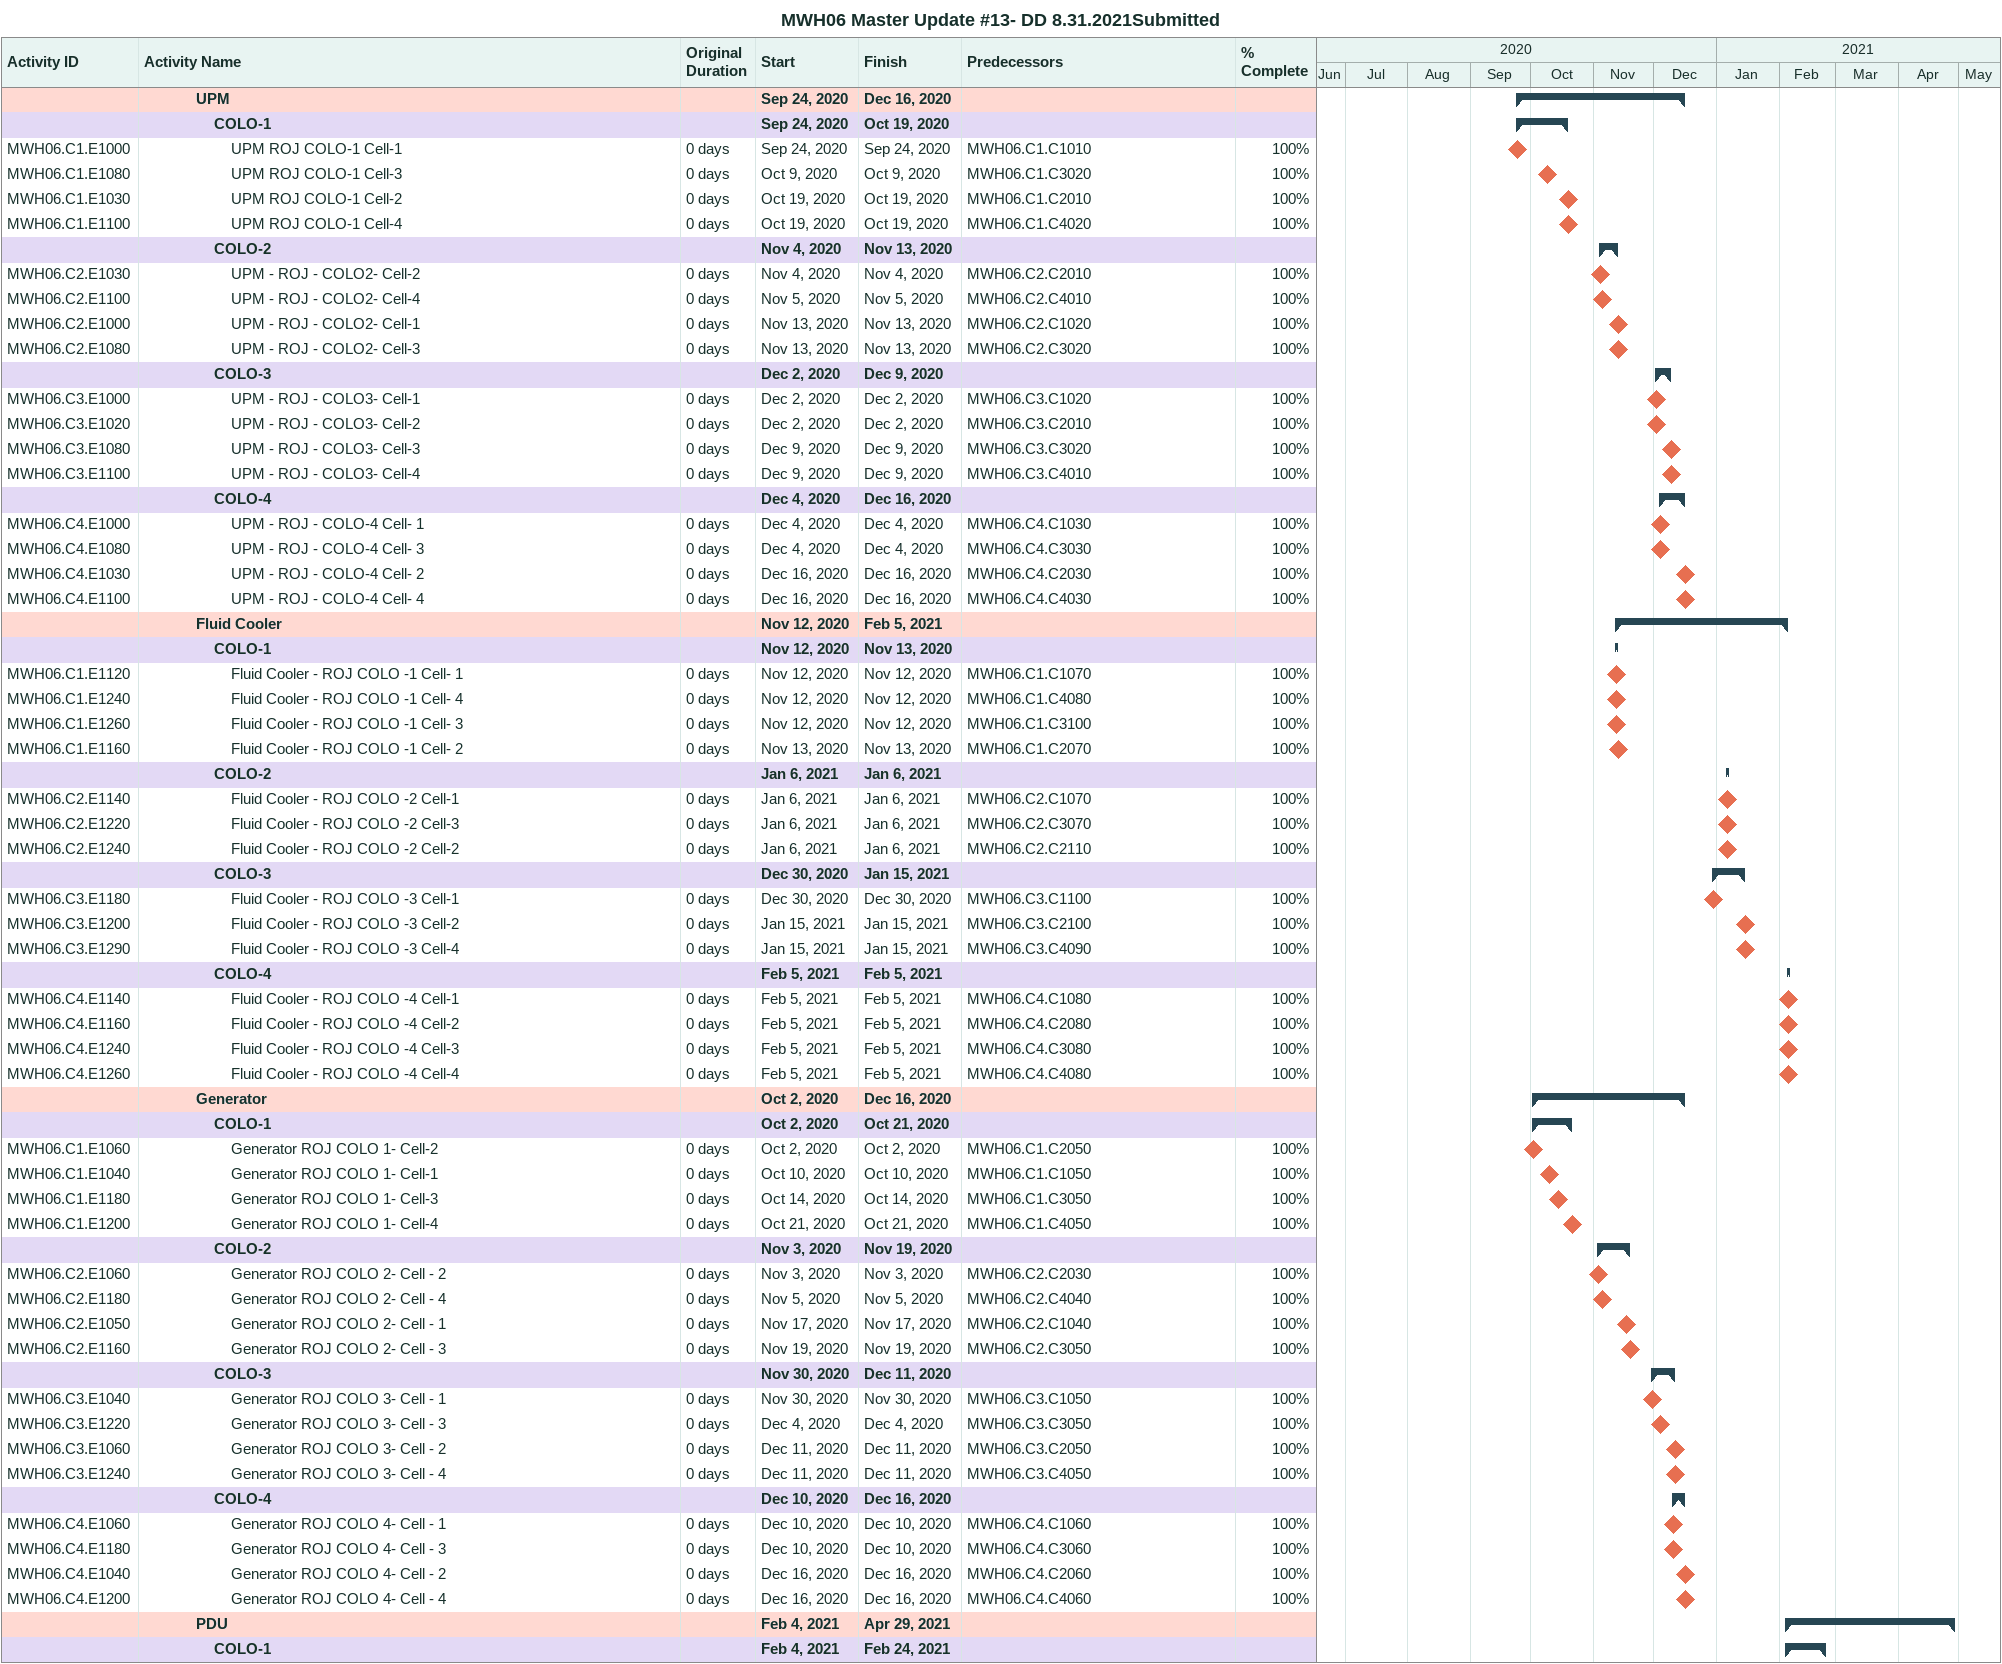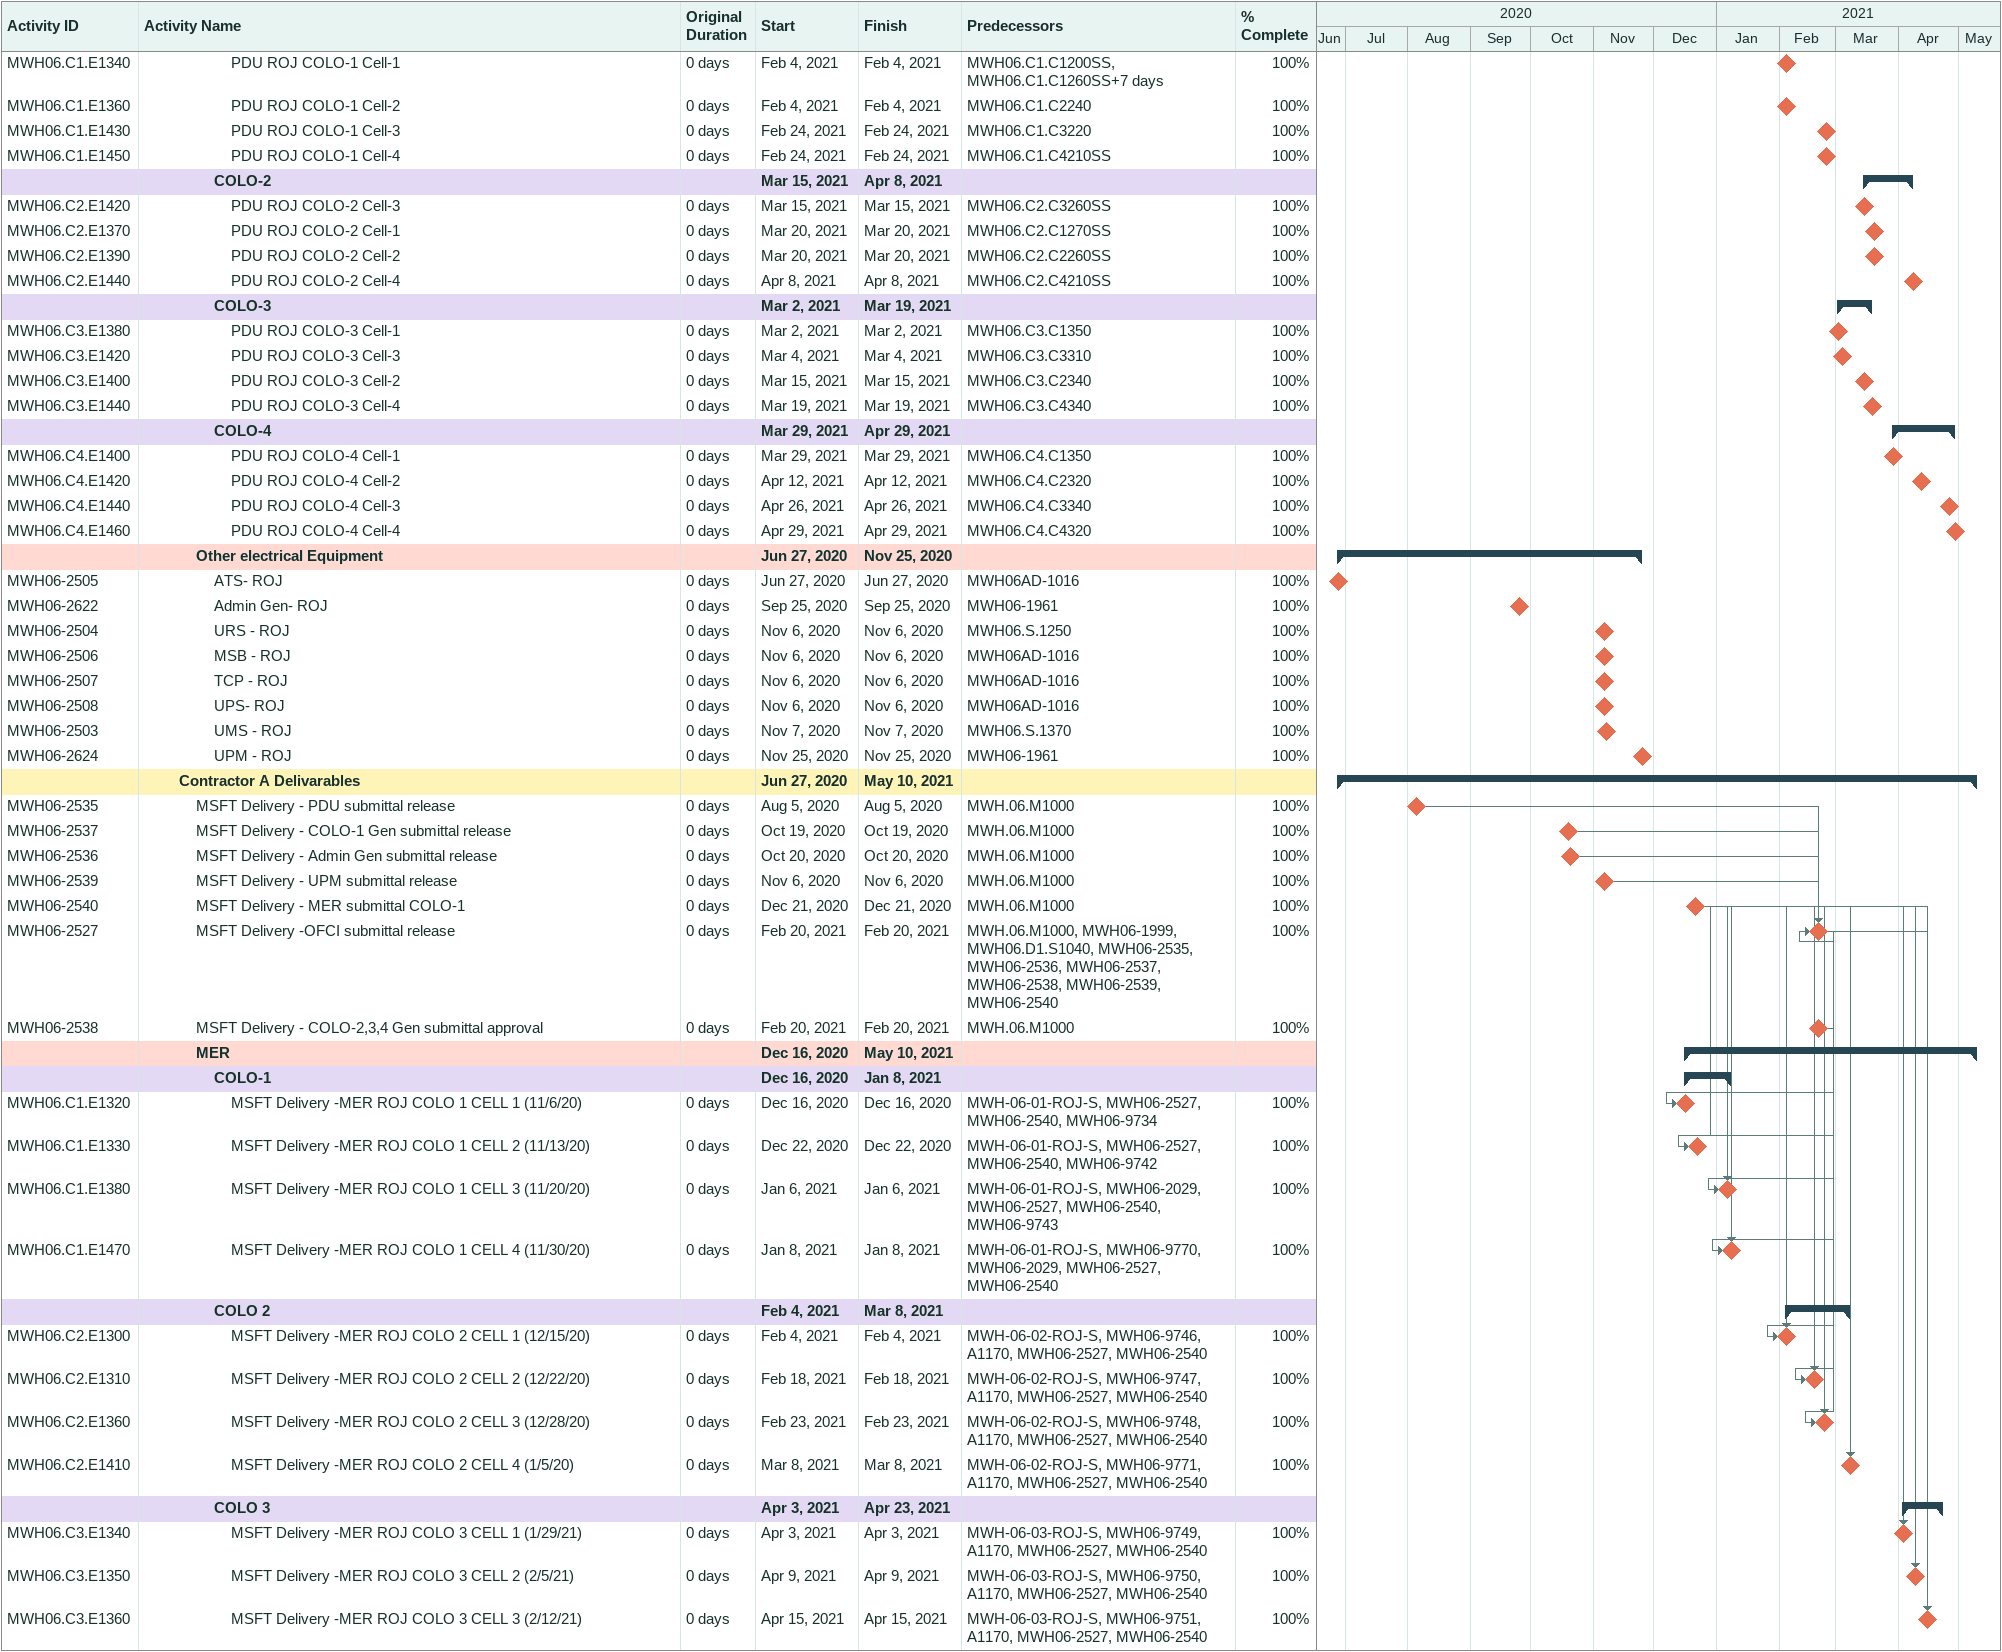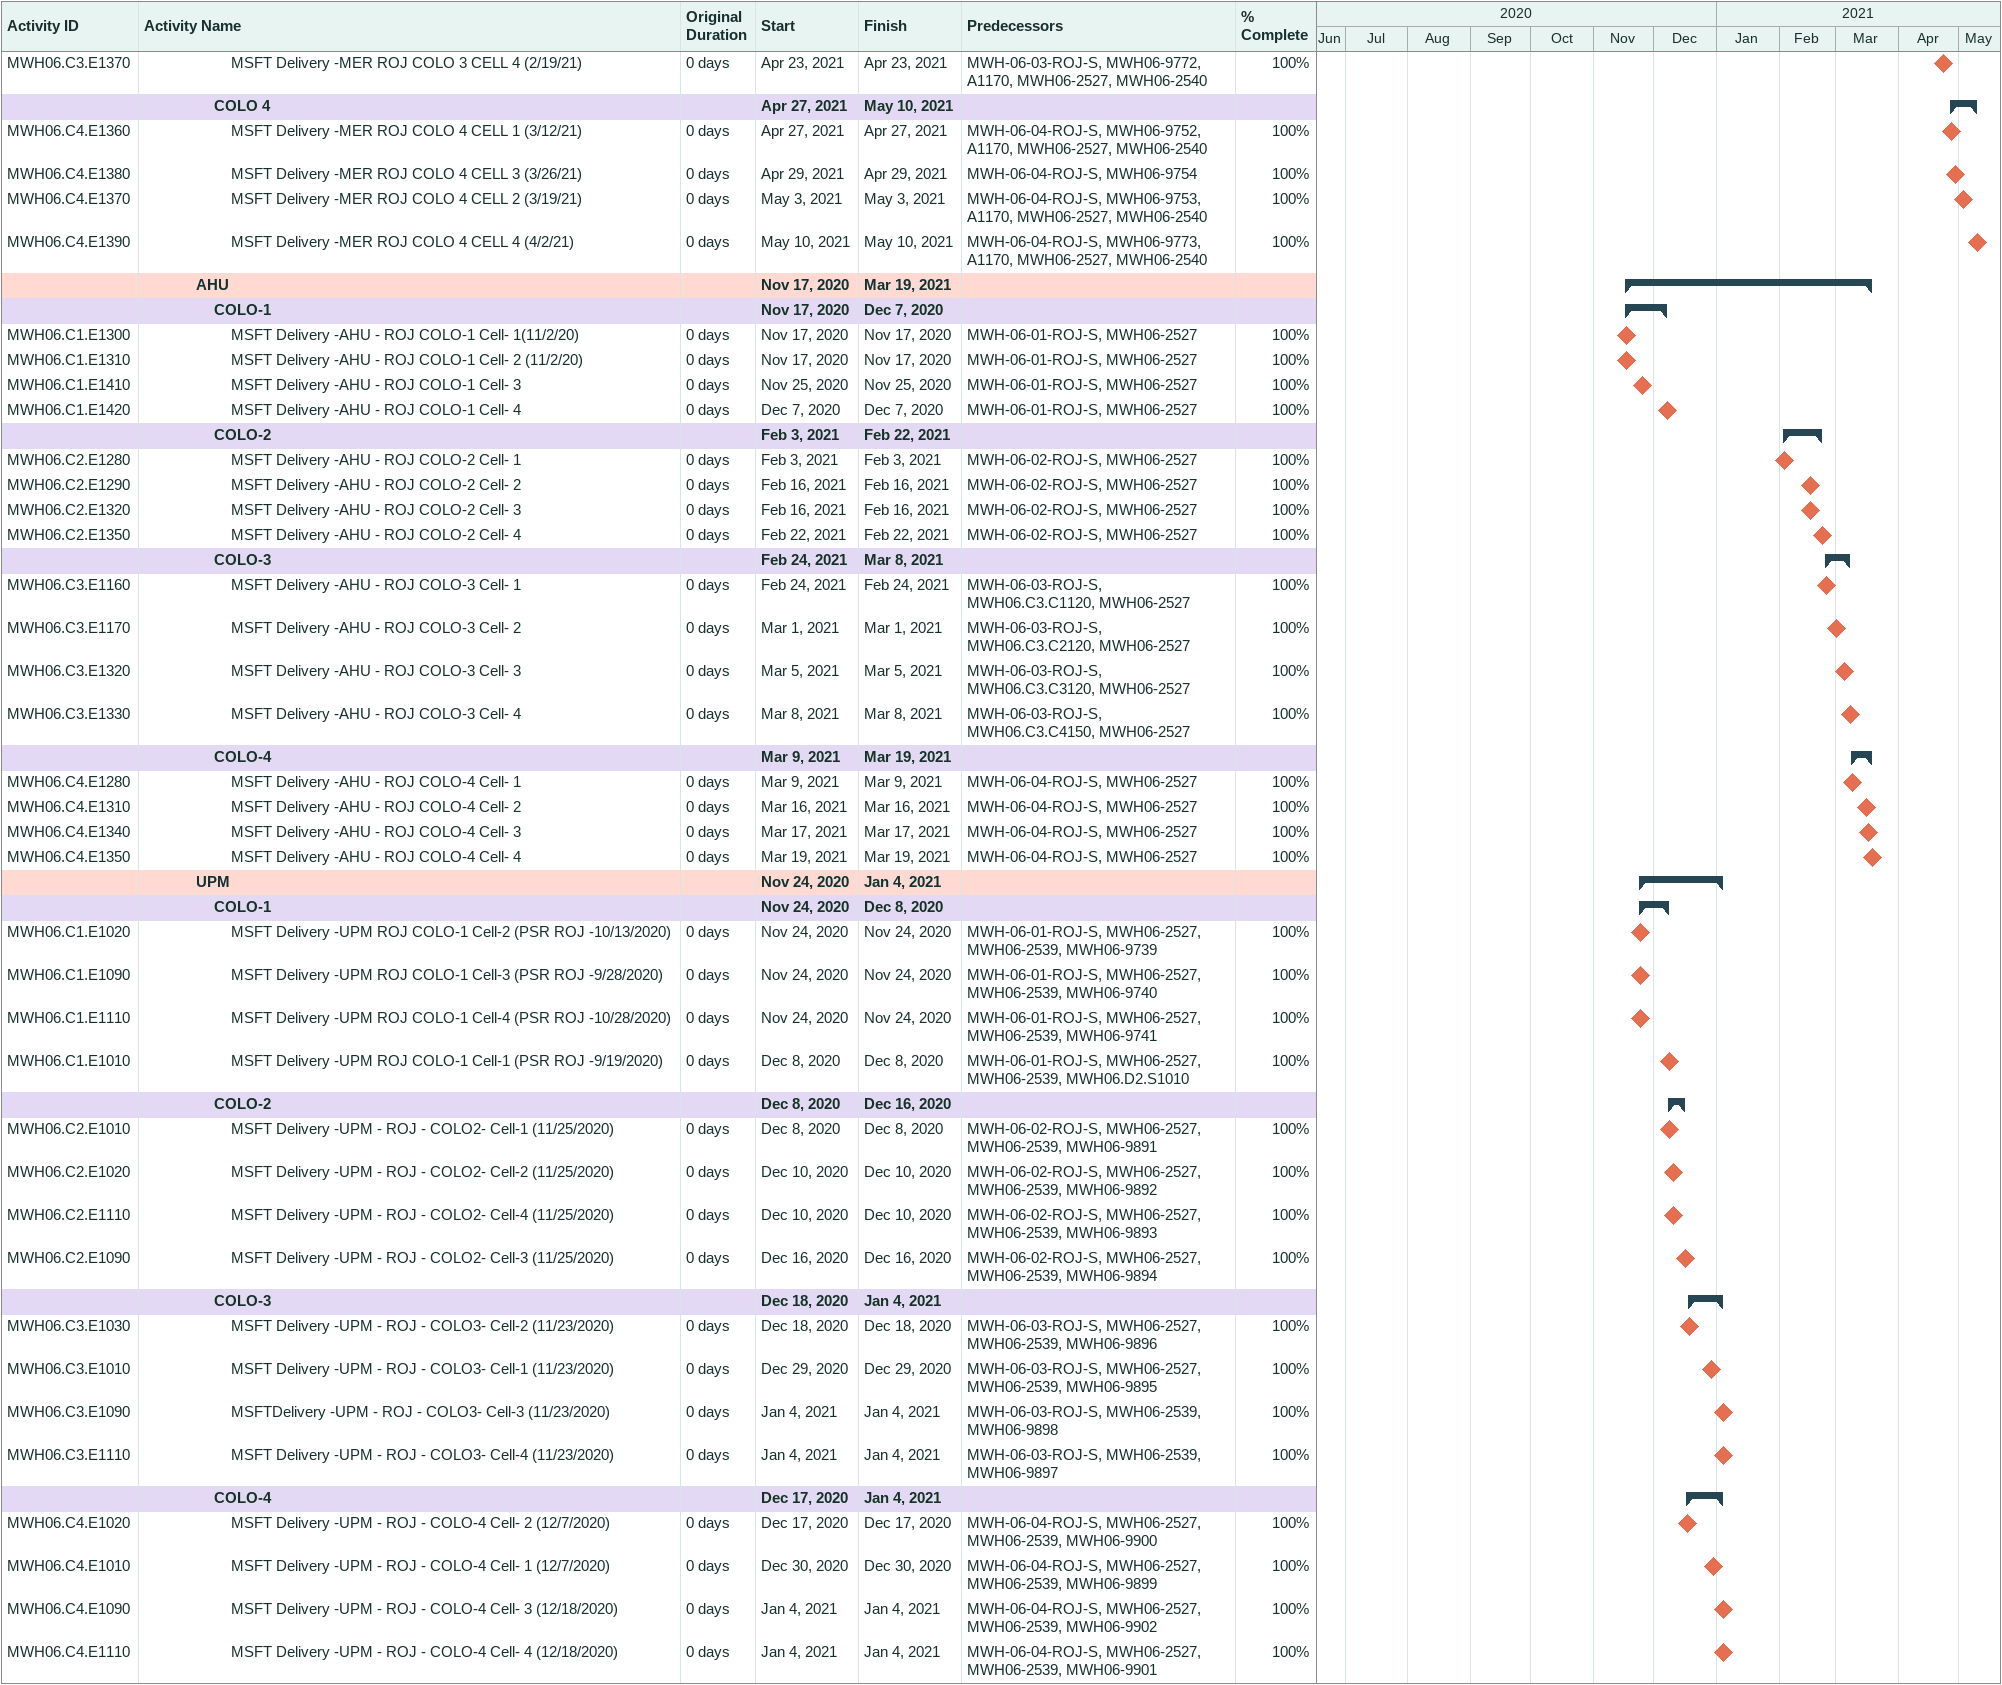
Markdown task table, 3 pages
MWH06 Master Update #13- DD 8.31.2021Submitted

| ID | Level | Task | Original duration | Start | Finish | Predecessors | % complete |
|---|---|---|---|---|---|---|---|
|  | 4 | **UPM** |  | 2020-09-24 | 2020-12-16 |  |  |
|  | 5 | **COLO-1** |  | 2020-09-24 | 2020-10-19 |  |  |
| MWH06.C1.E1000 | 6 | UPM ROJ COLO-1 Cell-1 | 0d | 2020-09-24 | 2020-09-24 | MWH06.C1.C1010 | 100 |
| MWH06.C1.E1080 | 6 | UPM ROJ COLO-1 Cell-3 | 0d | 2020-10-09 | 2020-10-09 | MWH06.C1.C3020 | 100 |
| MWH06.C1.E1030 | 6 | UPM ROJ COLO-1 Cell-2 | 0d | 2020-10-19 | 2020-10-19 | MWH06.C1.C2010 | 100 |
| MWH06.C1.E1100 | 6 | UPM ROJ COLO-1 Cell-4 | 0d | 2020-10-19 | 2020-10-19 | MWH06.C1.C4020 | 100 |
|  | 5 | **COLO-2** |  | 2020-11-04 | 2020-11-13 |  |  |
| MWH06.C2.E1030 | 6 | UPM - ROJ - COLO2- Cell-2 | 0d | 2020-11-04 | 2020-11-04 | MWH06.C2.C2010 | 100 |
| MWH06.C2.E1100 | 6 | UPM - ROJ - COLO2- Cell-4 | 0d | 2020-11-05 | 2020-11-05 | MWH06.C2.C4010 | 100 |
| MWH06.C2.E1000 | 6 | UPM - ROJ - COLO2- Cell-1 | 0d | 2020-11-13 | 2020-11-13 | MWH06.C2.C1020 | 100 |
| MWH06.C2.E1080 | 6 | UPM - ROJ - COLO2- Cell-3 | 0d | 2020-11-13 | 2020-11-13 | MWH06.C2.C3020 | 100 |
|  | 5 | **COLO-3** |  | 2020-12-02 | 2020-12-09 |  |  |
| MWH06.C3.E1000 | 6 | UPM - ROJ - COLO3- Cell-1 | 0d | 2020-12-02 | 2020-12-02 | MWH06.C3.C1020 | 100 |
| MWH06.C3.E1020 | 6 | UPM - ROJ - COLO3- Cell-2 | 0d | 2020-12-02 | 2020-12-02 | MWH06.C3.C2010 | 100 |
| MWH06.C3.E1080 | 6 | UPM - ROJ - COLO3- Cell-3 | 0d | 2020-12-09 | 2020-12-09 | MWH06.C3.C3020 | 100 |
| MWH06.C3.E1100 | 6 | UPM - ROJ - COLO3- Cell-4 | 0d | 2020-12-09 | 2020-12-09 | MWH06.C3.C4010 | 100 |
|  | 5 | **COLO-4** |  | 2020-12-04 | 2020-12-16 |  |  |
| MWH06.C4.E1000 | 6 | UPM - ROJ - COLO-4 Cell- 1 | 0d | 2020-12-04 | 2020-12-04 | MWH06.C4.C1030 | 100 |
| MWH06.C4.E1080 | 6 | UPM - ROJ - COLO-4 Cell- 3 | 0d | 2020-12-04 | 2020-12-04 | MWH06.C4.C3030 | 100 |
| MWH06.C4.E1030 | 6 | UPM - ROJ - COLO-4 Cell- 2 | 0d | 2020-12-16 | 2020-12-16 | MWH06.C4.C2030 | 100 |
| MWH06.C4.E1100 | 6 | UPM - ROJ - COLO-4 Cell- 4 | 0d | 2020-12-16 | 2020-12-16 | MWH06.C4.C4030 | 100 |
|  | 4 | **Fluid Cooler** |  | 2020-11-12 | 2021-02-05 |  |  |
|  | 5 | **COLO-1** |  | 2020-11-12 | 2020-11-13 |  |  |
| MWH06.C1.E1120 | 6 | Fluid Cooler - ROJ COLO -1 Cell- 1 | 0d | 2020-11-12 | 2020-11-12 | MWH06.C1.C1070 | 100 |
| MWH06.C1.E1240 | 6 | Fluid Cooler - ROJ COLO -1 Cell- 4 | 0d | 2020-11-12 | 2020-11-12 | MWH06.C1.C4080 | 100 |
| MWH06.C1.E1260 | 6 | Fluid Cooler - ROJ COLO -1 Cell- 3 | 0d | 2020-11-12 | 2020-11-12 | MWH06.C1.C3100 | 100 |
| MWH06.C1.E1160 | 6 | Fluid Cooler - ROJ COLO -1 Cell- 2 | 0d | 2020-11-13 | 2020-11-13 | MWH06.C1.C2070 | 100 |
|  | 5 | **COLO-2** |  | 2021-01-06 | 2021-01-06 |  |  |
| MWH06.C2.E1140 | 6 | Fluid Cooler - ROJ COLO -2 Cell-1 | 0d | 2021-01-06 | 2021-01-06 | MWH06.C2.C1070 | 100 |
| MWH06.C2.E1220 | 6 | Fluid Cooler - ROJ COLO -2 Cell-3 | 0d | 2021-01-06 | 2021-01-06 | MWH06.C2.C3070 | 100 |
| MWH06.C2.E1240 | 6 | Fluid Cooler - ROJ COLO -2 Cell-2 | 0d | 2021-01-06 | 2021-01-06 | MWH06.C2.C2110 | 100 |
|  | 5 | **COLO-3** |  | 2020-12-30 | 2021-01-15 |  |  |
| MWH06.C3.E1180 | 6 | Fluid Cooler - ROJ COLO -3 Cell-1 | 0d | 2020-12-30 | 2020-12-30 | MWH06.C3.C1100 | 100 |
| MWH06.C3.E1200 | 6 | Fluid Cooler - ROJ COLO -3 Cell-2 | 0d | 2021-01-15 | 2021-01-15 | MWH06.C3.C2100 | 100 |
| MWH06.C3.E1290 | 6 | Fluid Cooler - ROJ COLO -3 Cell-4 | 0d | 2021-01-15 | 2021-01-15 | MWH06.C3.C4090 | 100 |
|  | 5 | **COLO-4** |  | 2021-02-05 | 2021-02-05 |  |  |
| MWH06.C4.E1140 | 6 | Fluid Cooler - ROJ COLO -4 Cell-1 | 0d | 2021-02-05 | 2021-02-05 | MWH06.C4.C1080 | 100 |
| MWH06.C4.E1160 | 6 | Fluid Cooler - ROJ COLO -4 Cell-2 | 0d | 2021-02-05 | 2021-02-05 | MWH06.C4.C2080 | 100 |
| MWH06.C4.E1240 | 6 | Fluid Cooler - ROJ COLO -4 Cell-3 | 0d | 2021-02-05 | 2021-02-05 | MWH06.C4.C3080 | 100 |
| MWH06.C4.E1260 | 6 | Fluid Cooler - ROJ COLO -4 Cell-4 | 0d | 2021-02-05 | 2021-02-05 | MWH06.C4.C4080 | 100 |
|  | 4 | **Generator** |  | 2020-10-02 | 2020-12-16 |  |  |
|  | 5 | **COLO-1** |  | 2020-10-02 | 2020-10-21 |  |  |
| MWH06.C1.E1060 | 6 | Generator ROJ COLO 1- Cell-2 | 0d | 2020-10-02 | 2020-10-02 | MWH06.C1.C2050 | 100 |
| MWH06.C1.E1040 | 6 | Generator ROJ COLO 1- Cell-1 | 0d | 2020-10-10 | 2020-10-10 | MWH06.C1.C1050 | 100 |
| MWH06.C1.E1180 | 6 | Generator ROJ COLO 1- Cell-3 | 0d | 2020-10-14 | 2020-10-14 | MWH06.C1.C3050 | 100 |
| MWH06.C1.E1200 | 6 | Generator ROJ COLO 1- Cell-4 | 0d | 2020-10-21 | 2020-10-21 | MWH06.C1.C4050 | 100 |
|  | 5 | **COLO-2** |  | 2020-11-03 | 2020-11-19 |  |  |
| MWH06.C2.E1060 | 6 | Generator ROJ COLO 2- Cell - 2 | 0d | 2020-11-03 | 2020-11-03 | MWH06.C2.C2030 | 100 |
| MWH06.C2.E1180 | 6 | Generator ROJ COLO 2- Cell - 4 | 0d | 2020-11-05 | 2020-11-05 | MWH06.C2.C4040 | 100 |
| MWH06.C2.E1050 | 6 | Generator ROJ COLO 2- Cell - 1 | 0d | 2020-11-17 | 2020-11-17 | MWH06.C2.C1040 | 100 |
| MWH06.C2.E1160 | 6 | Generator ROJ COLO 2- Cell - 3 | 0d | 2020-11-19 | 2020-11-19 | MWH06.C2.C3050 | 100 |
|  | 5 | **COLO-3** |  | 2020-11-30 | 2020-12-11 |  |  |
| MWH06.C3.E1040 | 6 | Generator ROJ COLO 3- Cell - 1 | 0d | 2020-11-30 | 2020-11-30 | MWH06.C3.C1050 | 100 |
| MWH06.C3.E1220 | 6 | Generator ROJ COLO 3- Cell - 3 | 0d | 2020-12-04 | 2020-12-04 | MWH06.C3.C3050 | 100 |
| MWH06.C3.E1060 | 6 | Generator ROJ COLO 3- Cell - 2 | 0d | 2020-12-11 | 2020-12-11 | MWH06.C3.C2050 | 100 |
| MWH06.C3.E1240 | 6 | Generator ROJ COLO 3- Cell - 4 | 0d | 2020-12-11 | 2020-12-11 | MWH06.C3.C4050 | 100 |
|  | 5 | **COLO-4** |  | 2020-12-10 | 2020-12-16 |  |  |
| MWH06.C4.E1060 | 6 | Generator ROJ COLO 4- Cell - 1 | 0d | 2020-12-10 | 2020-12-10 | MWH06.C4.C1060 | 100 |
| MWH06.C4.E1180 | 6 | Generator ROJ COLO 4- Cell - 3 | 0d | 2020-12-10 | 2020-12-10 | MWH06.C4.C3060 | 100 |
| MWH06.C4.E1040 | 6 | Generator ROJ COLO 4- Cell - 2 | 0d | 2020-12-16 | 2020-12-16 | MWH06.C4.C2060 | 100 |
| MWH06.C4.E1200 | 6 | Generator ROJ COLO 4- Cell - 4 | 0d | 2020-12-16 | 2020-12-16 | MWH06.C4.C4060 | 100 |
|  | 4 | **PDU** |  | 2021-02-04 | 2021-04-29 |  |  |
|  | 5 | **COLO-1** |  | 2021-02-04 | 2021-02-24 |  |  |
| MWH06.C1.E1340 | 6 | PDU ROJ COLO-1 Cell-1 | 0d | 2021-02-04 | 2021-02-04 | MWH06.C1.C1200SS, MWH06.C1.C1260SS+7d | 100 |
| MWH06.C1.E1360 | 6 | PDU ROJ COLO-1 Cell-2 | 0d | 2021-02-04 | 2021-02-04 | MWH06.C1.C2240 | 100 |
| MWH06.C1.E1430 | 6 | PDU ROJ COLO-1 Cell-3 | 0d | 2021-02-24 | 2021-02-24 | MWH06.C1.C3220 | 100 |
| MWH06.C1.E1450 | 6 | PDU ROJ COLO-1 Cell-4 | 0d | 2021-02-24 | 2021-02-24 | MWH06.C1.C4210SS | 100 |
|  | 5 | **COLO-2** |  | 2021-03-15 | 2021-04-08 |  |  |
| MWH06.C2.E1420 | 6 | PDU ROJ COLO-2 Cell-3 | 0d | 2021-03-15 | 2021-03-15 | MWH06.C2.C3260SS | 100 |
| MWH06.C2.E1370 | 6 | PDU ROJ COLO-2 Cell-1 | 0d | 2021-03-20 | 2021-03-20 | MWH06.C2.C1270SS | 100 |
| MWH06.C2.E1390 | 6 | PDU ROJ COLO-2 Cell-2 | 0d | 2021-03-20 | 2021-03-20 | MWH06.C2.C2260SS | 100 |
| MWH06.C2.E1440 | 6 | PDU ROJ COLO-2 Cell-4 | 0d | 2021-04-08 | 2021-04-08 | MWH06.C2.C4210SS | 100 |
|  | 5 | **COLO-3** |  | 2021-03-02 | 2021-03-19 |  |  |
| MWH06.C3.E1380 | 6 | PDU ROJ COLO-3 Cell-1 | 0d | 2021-03-02 | 2021-03-02 | MWH06.C3.C1350 | 100 |
| MWH06.C3.E1420 | 6 | PDU ROJ COLO-3 Cell-3 | 0d | 2021-03-04 | 2021-03-04 | MWH06.C3.C3310 | 100 |
| MWH06.C3.E1400 | 6 | PDU ROJ COLO-3 Cell-2 | 0d | 2021-03-15 | 2021-03-15 | MWH06.C3.C2340 | 100 |
| MWH06.C3.E1440 | 6 | PDU ROJ COLO-3 Cell-4 | 0d | 2021-03-19 | 2021-03-19 | MWH06.C3.C4340 | 100 |
|  | 5 | **COLO-4** |  | 2021-03-29 | 2021-04-29 |  |  |
| MWH06.C4.E1400 | 6 | PDU ROJ COLO-4 Cell-1 | 0d | 2021-03-29 | 2021-03-29 | MWH06.C4.C1350 | 100 |
| MWH06.C4.E1420 | 6 | PDU ROJ COLO-4 Cell-2 | 0d | 2021-04-12 | 2021-04-12 | MWH06.C4.C2320 | 100 |
| MWH06.C4.E1440 | 6 | PDU ROJ COLO-4 Cell-3 | 0d | 2021-04-26 | 2021-04-26 | MWH06.C4.C3340 | 100 |
| MWH06.C4.E1460 | 6 | PDU ROJ COLO-4 Cell-4 | 0d | 2021-04-29 | 2021-04-29 | MWH06.C4.C4320 | 100 |
|  | 4 | **Other electrical Equipment** |  | 2020-06-27 | 2020-11-25 |  |  |
| MWH06-2505 | 5 | ATS- ROJ | 0d | 2020-06-27 | 2020-06-27 | MWH06AD-1016 | 100 |
| MWH06-2622 | 5 | Admin Gen- ROJ | 0d | 2020-09-25 | 2020-09-25 | MWH06-1961 | 100 |
| MWH06-2504 | 5 | URS - ROJ | 0d | 2020-11-06 | 2020-11-06 | MWH06.S.1250 | 100 |
| MWH06-2506 | 5 | MSB - ROJ | 0d | 2020-11-06 | 2020-11-06 | MWH06AD-1016 | 100 |
| MWH06-2507 | 5 | TCP - ROJ | 0d | 2020-11-06 | 2020-11-06 | MWH06AD-1016 | 100 |
| MWH06-2508 | 5 | UPS- ROJ | 0d | 2020-11-06 | 2020-11-06 | MWH06AD-1016 | 100 |
| MWH06-2503 | 5 | UMS - ROJ | 0d | 2020-11-07 | 2020-11-07 | MWH06.S.1370 | 100 |
| MWH06-2624 | 5 | UPM - ROJ | 0d | 2020-11-25 | 2020-11-25 | MWH06-1961 | 100 |
|  | 3 | **Contractor A Delivarables** |  | 2020-06-27 | 2021-05-10 |  |  |
| MWH06-2535 | 4 | MSFT Delivery - PDU submittal release | 0d | 2020-08-05 | 2020-08-05 | MWH.06.M1000 | 100 |
| MWH06-2537 | 4 | MSFT Delivery - COLO-1 Gen submittal release | 0d | 2020-10-19 | 2020-10-19 | MWH.06.M1000 | 100 |
| MWH06-2536 | 4 | MSFT Delivery - Admin Gen submittal release | 0d | 2020-10-20 | 2020-10-20 | MWH.06.M1000 | 100 |
| MWH06-2539 | 4 | MSFT Delivery - UPM submittal release | 0d | 2020-11-06 | 2020-11-06 | MWH.06.M1000 | 100 |
| MWH06-2540 | 4 | MSFT Delivery - MER submittal COLO-1 | 0d | 2020-12-21 | 2020-12-21 | MWH.06.M1000 | 100 |
| MWH06-2527 | 4 | MSFT Delivery -OFCI submittal release | 0d | 2021-02-20 | 2021-02-20 | MWH.06.M1000, MWH06-1999, MWH06.D1.S1040, MWH06-2535, MWH06-2536, MWH06-2537, MWH06-2538, MWH06-2539, MWH06-2540 | 100 |
| MWH06-2538 | 4 | MSFT Delivery - COLO-2,3,4 Gen submittal approval | 0d | 2021-02-20 | 2021-02-20 | MWH.06.M1000 | 100 |
|  | 4 | **MER** |  | 2020-12-16 | 2021-05-10 |  |  |
|  | 5 | **COLO-1** |  | 2020-12-16 | 2021-01-08 |  |  |
| MWH06.C1.E1320 | 6 | MSFT Delivery -MER ROJ COLO 1 CELL 1 (11/6/20) | 0d | 2020-12-16 | 2020-12-16 | MWH-06-01-ROJ-S, MWH06-2527, MWH06-2540, MWH06-9734 | 100 |
| MWH06.C1.E1330 | 6 | MSFT Delivery -MER ROJ COLO 1 CELL 2 (11/13/20) | 0d | 2020-12-22 | 2020-12-22 | MWH-06-01-ROJ-S, MWH06-2527, MWH06-2540, MWH06-9742 | 100 |
| MWH06.C1.E1380 | 6 | MSFT Delivery -MER ROJ COLO 1 CELL 3 (11/20/20) | 0d | 2021-01-06 | 2021-01-06 | MWH-06-01-ROJ-S, MWH06-2029, MWH06-2527, MWH06-2540, MWH06-9743 | 100 |
| MWH06.C1.E1470 | 6 | MSFT Delivery -MER ROJ COLO 1 CELL 4 (11/30/20) | 0d | 2021-01-08 | 2021-01-08 | MWH-06-01-ROJ-S, MWH06-9770, MWH06-2029, MWH06-2527, MWH06-2540 | 100 |
|  | 5 | **COLO 2** |  | 2021-02-04 | 2021-03-08 |  |  |
| MWH06.C2.E1300 | 6 | MSFT Delivery -MER ROJ COLO 2 CELL 1 (12/15/20) | 0d | 2021-02-04 | 2021-02-04 | MWH-06-02-ROJ-S, MWH06-9746, A1170, MWH06-2527, MWH06-2540 | 100 |
| MWH06.C2.E1310 | 6 | MSFT Delivery -MER ROJ COLO 2 CELL 2 (12/22/20) | 0d | 2021-02-18 | 2021-02-18 | MWH-06-02-ROJ-S, MWH06-9747, A1170, MWH06-2527, MWH06-2540 | 100 |
| MWH06.C2.E1360 | 6 | MSFT Delivery -MER ROJ COLO 2 CELL 3 (12/28/20) | 0d | 2021-02-23 | 2021-02-23 | MWH-06-02-ROJ-S, MWH06-9748, A1170, MWH06-2527, MWH06-2540 | 100 |
| MWH06.C2.E1410 | 6 | MSFT Delivery -MER ROJ COLO 2 CELL 4 (1/5/20) | 0d | 2021-03-08 | 2021-03-08 | MWH-06-02-ROJ-S, MWH06-9771, A1170, MWH06-2527, MWH06-2540 | 100 |
|  | 5 | **COLO 3** |  | 2021-04-03 | 2021-04-23 |  |  |
| MWH06.C3.E1340 | 6 | MSFT Delivery -MER ROJ COLO 3 CELL 1 (1/29/21) | 0d | 2021-04-03 | 2021-04-03 | MWH-06-03-ROJ-S, MWH06-9749, A1170, MWH06-2527, MWH06-2540 | 100 |
| MWH06.C3.E1350 | 6 | MSFT Delivery -MER ROJ COLO 3 CELL 2 (2/5/21) | 0d | 2021-04-09 | 2021-04-09 | MWH-06-03-ROJ-S, MWH06-9750, A1170, MWH06-2527, MWH06-2540 | 100 |
| MWH06.C3.E1360 | 6 | MSFT Delivery -MER ROJ COLO 3 CELL 3 (2/12/21) | 0d | 2021-04-15 | 2021-04-15 | MWH-06-03-ROJ-S, MWH06-9751, A1170, MWH06-2527, MWH06-2540 | 100 |
| MWH06.C3.E1370 | 6 | MSFT Delivery -MER ROJ COLO 3 CELL 4 (2/19/21) | 0d | 2021-04-23 | 2021-04-23 | MWH-06-03-ROJ-S, MWH06-9772, A1170, MWH06-2527, MWH06-2540 | 100 |
|  | 5 | **COLO 4** |  | 2021-04-27 | 2021-05-10 |  |  |
| MWH06.C4.E1360 | 6 | MSFT Delivery -MER ROJ COLO 4 CELL 1 (3/12/21) | 0d | 2021-04-27 | 2021-04-27 | MWH-06-04-ROJ-S, MWH06-9752, A1170, MWH06-2527, MWH06-2540 | 100 |
| MWH06.C4.E1380 | 6 | MSFT Delivery -MER ROJ COLO 4 CELL 3 (3/26/21) | 0d | 2021-04-29 | 2021-04-29 | MWH-06-04-ROJ-S, MWH06-9754 | 100 |
| MWH06.C4.E1370 | 6 | MSFT Delivery -MER ROJ COLO 4 CELL 2 (3/19/21) | 0d | 2021-05-03 | 2021-05-03 | MWH-06-04-ROJ-S, MWH06-9753, A1170, MWH06-2527, MWH06-2540 | 100 |
| MWH06.C4.E1390 | 6 | MSFT Delivery -MER ROJ COLO 4 CELL 4 (4/2/21) | 0d | 2021-05-10 | 2021-05-10 | MWH-06-04-ROJ-S, MWH06-9773, A1170, MWH06-2527, MWH06-2540 | 100 |
|  | 4 | **AHU** |  | 2020-11-17 | 2021-03-19 |  |  |
|  | 5 | **COLO-1** |  | 2020-11-17 | 2020-12-07 |  |  |
| MWH06.C1.E1300 | 6 | MSFT Delivery -AHU - ROJ COLO-1 Cell- 1(11/2/20) | 0d | 2020-11-17 | 2020-11-17 | MWH-06-01-ROJ-S, MWH06-2527 | 100 |
| MWH06.C1.E1310 | 6 | MSFT Delivery -AHU - ROJ COLO-1 Cell- 2 (11/2/20) | 0d | 2020-11-17 | 2020-11-17 | MWH-06-01-ROJ-S, MWH06-2527 | 100 |
| MWH06.C1.E1410 | 6 | MSFT Delivery -AHU - ROJ COLO-1 Cell- 3 | 0d | 2020-11-25 | 2020-11-25 | MWH-06-01-ROJ-S, MWH06-2527 | 100 |
| MWH06.C1.E1420 | 6 | MSFT Delivery -AHU - ROJ COLO-1 Cell- 4 | 0d | 2020-12-07 | 2020-12-07 | MWH-06-01-ROJ-S, MWH06-2527 | 100 |
|  | 5 | **COLO-2** |  | 2021-02-03 | 2021-02-22 |  |  |
| MWH06.C2.E1280 | 6 | MSFT Delivery -AHU - ROJ COLO-2 Cell- 1 | 0d | 2021-02-03 | 2021-02-03 | MWH-06-02-ROJ-S, MWH06-2527 | 100 |
| MWH06.C2.E1290 | 6 | MSFT Delivery -AHU - ROJ COLO-2 Cell- 2 | 0d | 2021-02-16 | 2021-02-16 | MWH-06-02-ROJ-S, MWH06-2527 | 100 |
| MWH06.C2.E1320 | 6 | MSFT Delivery -AHU - ROJ COLO-2 Cell- 3 | 0d | 2021-02-16 | 2021-02-16 | MWH-06-02-ROJ-S, MWH06-2527 | 100 |
| MWH06.C2.E1350 | 6 | MSFT Delivery -AHU - ROJ COLO-2 Cell- 4 | 0d | 2021-02-22 | 2021-02-22 | MWH-06-02-ROJ-S, MWH06-2527 | 100 |
|  | 5 | **COLO-3** |  | 2021-02-24 | 2021-03-08 |  |  |
| MWH06.C3.E1160 | 6 | MSFT Delivery -AHU - ROJ COLO-3 Cell- 1 | 0d | 2021-02-24 | 2021-02-24 | MWH-06-03-ROJ-S, MWH06.C3.C1120, MWH06-2527 | 100 |
| MWH06.C3.E1170 | 6 | MSFT Delivery -AHU - ROJ COLO-3 Cell- 2 | 0d | 2021-03-01 | 2021-03-01 | MWH-06-03-ROJ-S, MWH06.C3.C2120, MWH06-2527 | 100 |
| MWH06.C3.E1320 | 6 | MSFT Delivery -AHU - ROJ COLO-3 Cell- 3 | 0d | 2021-03-05 | 2021-03-05 | MWH-06-03-ROJ-S, MWH06.C3.C3120, MWH06-2527 | 100 |
| MWH06.C3.E1330 | 6 | MSFT Delivery -AHU - ROJ COLO-3 Cell- 4 | 0d | 2021-03-08 | 2021-03-08 | MWH-06-03-ROJ-S, MWH06.C3.C4150, MWH06-2527 | 100 |
|  | 5 | **COLO-4** |  | 2021-03-09 | 2021-03-19 |  |  |
| MWH06.C4.E1280 | 6 | MSFT Delivery -AHU - ROJ COLO-4 Cell- 1 | 0d | 2021-03-09 | 2021-03-09 | MWH-06-04-ROJ-S, MWH06-2527 | 100 |
| MWH06.C4.E1310 | 6 | MSFT Delivery -AHU - ROJ COLO-4 Cell- 2 | 0d | 2021-03-16 | 2021-03-16 | MWH-06-04-ROJ-S, MWH06-2527 | 100 |
| MWH06.C4.E1340 | 6 | MSFT Delivery -AHU - ROJ COLO-4 Cell- 3 | 0d | 2021-03-17 | 2021-03-17 | MWH-06-04-ROJ-S, MWH06-2527 | 100 |
| MWH06.C4.E1350 | 6 | MSFT Delivery -AHU - ROJ COLO-4 Cell- 4 | 0d | 2021-03-19 | 2021-03-19 | MWH-06-04-ROJ-S, MWH06-2527 | 100 |
|  | 4 | **UPM** |  | 2020-11-24 | 2021-01-04 |  |  |
|  | 5 | **COLO-1** |  | 2020-11-24 | 2020-12-08 |  |  |
| MWH06.C1.E1020 | 6 | MSFT Delivery -UPM ROJ COLO-1 Cell-2 (PSR ROJ -10/13/2020) | 0d | 2020-11-24 | 2020-11-24 | MWH-06-01-ROJ-S, MWH06-2527, MWH06-2539, MWH06-9739 | 100 |
| MWH06.C1.E1090 | 6 | MSFT Delivery -UPM ROJ COLO-1 Cell-3 (PSR ROJ -9/28/2020) | 0d | 2020-11-24 | 2020-11-24 | MWH-06-01-ROJ-S, MWH06-2527, MWH06-2539, MWH06-9740 | 100 |
| MWH06.C1.E1110 | 6 | MSFT Delivery -UPM ROJ COLO-1 Cell-4 (PSR ROJ -10/28/2020) | 0d | 2020-11-24 | 2020-11-24 | MWH-06-01-ROJ-S, MWH06-2527, MWH06-2539, MWH06-9741 | 100 |
| MWH06.C1.E1010 | 6 | MSFT Delivery -UPM ROJ COLO-1 Cell-1 (PSR ROJ -9/19/2020) | 0d | 2020-12-08 | 2020-12-08 | MWH-06-01-ROJ-S, MWH06-2527, MWH06-2539, MWH06.D2.S1010 | 100 |
|  | 5 | **COLO-2** |  | 2020-12-08 | 2020-12-16 |  |  |
| MWH06.C2.E1010 | 6 | MSFT Delivery -UPM - ROJ - COLO2- Cell-1 (11/25/2020) | 0d | 2020-12-08 | 2020-12-08 | MWH-06-02-ROJ-S, MWH06-2527, MWH06-2539, MWH06-9891 | 100 |
| MWH06.C2.E1020 | 6 | MSFT Delivery -UPM - ROJ - COLO2- Cell-2 (11/25/2020) | 0d | 2020-12-10 | 2020-12-10 | MWH-06-02-ROJ-S, MWH06-2527, MWH06-2539, MWH06-9892 | 100 |
| MWH06.C2.E1110 | 6 | MSFT Delivery -UPM - ROJ - COLO2- Cell-4 (11/25/2020) | 0d | 2020-12-10 | 2020-12-10 | MWH-06-02-ROJ-S, MWH06-2527, MWH06-2539, MWH06-9893 | 100 |
| MWH06.C2.E1090 | 6 | MSFT Delivery -UPM - ROJ - COLO2- Cell-3 (11/25/2020) | 0d | 2020-12-16 | 2020-12-16 | MWH-06-02-ROJ-S, MWH06-2527, MWH06-2539, MWH06-9894 | 100 |
|  | 5 | **COLO-3** |  | 2020-12-18 | 2021-01-04 |  |  |
| MWH06.C3.E1030 | 6 | MSFT Delivery -UPM - ROJ - COLO3- Cell-2 (11/23/2020) | 0d | 2020-12-18 | 2020-12-18 | MWH-06-03-ROJ-S, MWH06-2527, MWH06-2539, MWH06-9896 | 100 |
| MWH06.C3.E1010 | 6 | MSFT Delivery -UPM - ROJ - COLO3- Cell-1 (11/23/2020) | 0d | 2020-12-29 | 2020-12-29 | MWH-06-03-ROJ-S, MWH06-2527, MWH06-2539, MWH06-9895 | 100 |
| MWH06.C3.E1090 | 6 | MSFTDelivery -UPM - ROJ - COLO3- Cell-3 (11/23/2020) | 0d | 2021-01-04 | 2021-01-04 | MWH-06-03-ROJ-S, MWH06-2539, MWH06-9898 | 100 |
| MWH06.C3.E1110 | 6 | MSFT Delivery -UPM - ROJ - COLO3- Cell-4 (11/23/2020) | 0d | 2021-01-04 | 2021-01-04 | MWH-06-03-ROJ-S, MWH06-2539, MWH06-9897 | 100 |
|  | 5 | **COLO-4** |  | 2020-12-17 | 2021-01-04 |  |  |
| MWH06.C4.E1020 | 6 | MSFT Delivery -UPM - ROJ - COLO-4 Cell- 2 (12/7/2020) | 0d | 2020-12-17 | 2020-12-17 | MWH-06-04-ROJ-S, MWH06-2527, MWH06-2539, MWH06-9900 | 100 |
| MWH06.C4.E1010 | 6 | MSFT Delivery -UPM - ROJ - COLO-4 Cell- 1 (12/7/2020) | 0d | 2020-12-30 | 2020-12-30 | MWH-06-04-ROJ-S, MWH06-2527, MWH06-2539, MWH06-9899 | 100 |
| MWH06.C4.E1090 | 6 | MSFT Delivery -UPM - ROJ - COLO-4 Cell- 3 (12/18/2020) | 0d | 2021-01-04 | 2021-01-04 | MWH-06-04-ROJ-S, MWH06-2527, MWH06-2539, MWH06-9902 | 100 |
| MWH06.C4.E1110 | 6 | MSFT Delivery -UPM - ROJ - COLO-4 Cell- 4 (12/18/2020) | 0d | 2021-01-04 | 2021-01-04 | MWH-06-04-ROJ-S, MWH06-2527, MWH06-2539, MWH06-9901 | 100 |
